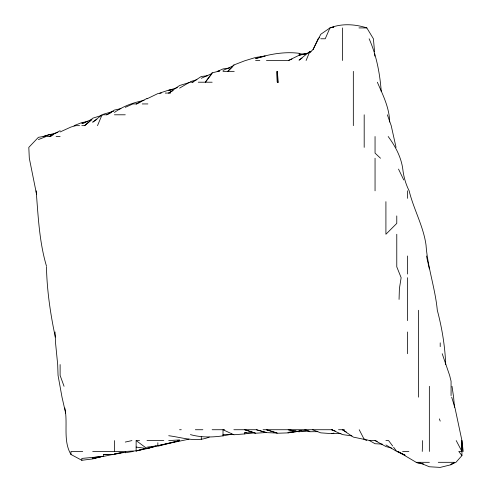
<?xml version="1.0" encoding="UTF-8"?>
<svg xmlns="http://www.w3.org/2000/svg" width="492" height="492" viewBox="0 0 492 492"><rect width="100%" height="100%" fill="white"/><g stroke="black" fill="none" stroke-linecap="round" stroke-linejoin="round"><path stroke-width="0.74" d="M399.061 299.413L399.399 288.552L401.14 277.691L396.773 266.83L396.773 234.253M422.259 451.453L422.61 440.592M306.092 60.498L309.892 51.42L299.031 60.172L302.045 58.081M97.496 125.657L102.072 114.796L106.77 114.796L111.229 112.613M309.892 51.42L309.892 52.293L313.017 49.637L318.127 38.776L319.702 37.367M313.017 49.637L320.753 34.305L329.96 27.915L333.785 26.998L329.96 27.915L325.224 38.776L320.753 38.776M219.647 71.02L212.15 72.834L205.324 82.213L211.24 74.606M451.681 397.155L455.014 408.009L461.933 440.598L461.933 455.58L455.967 462.314L451.072 464.374L451.072 464.731L440.211 467.4L429.35 466.76L418.489 462.314M265.003 56.026L255.594 57.472L244.733 60.78L233.872 64.969L227.79 71.352L232.212 67.152M81.832 125.657L84.661 125.657L92.693 118.215L102.108 115.251M84.661 125.657L91.549 120.011M102.072 114.796L92.693 122.188L96.918 119.31M451.072 464.731L454.528 462.314L438.261 462.314M173.184 90.54L168.713 93.074L179.574 85.51L190.429 82.213L192.575 82.213L201.29 76.475L207.808 75.737M106.77 114.796L114.415 110.067L120.927 108.627M114.415 112.459C123.24 106.131 133.517 102.465 144.095 100.46M451.072 464.374L454.528 462.314M179.574 88.148L189.574 82.213M60.116 130.7L49.255 136.512L53.327 134.765M146.991 98.474L136.136 103.935L140.208 102.41M146.991 98.824L157.852 93.591L161.302 93.074M309.892 52.293L311.141 51.703M60.116 131.961L70.977 127.022L75.885 125.657L79.563 125.657M217.63 71.352L223.011 68.923L229.53 68.044M223.011 70.448L233.19 65.885M125.275 107.342L132.908 103.935L136.948 103.935M201.29 78.29L211.474 73.739M192.575 82.213L193.916 81.623M291.971 59.028L288.447 60.498L299.031 55.295L308.441 53.001M92.016 119.347L81.832 123.504L85.454 122.594M38.394 139.593L46.143 136.512L51.211 136.512M74.015 125.657L81.832 122.57L87.625 121.61M159.802 93.074L168.713 90.122L172.329 89.593M36.599 194.432L29.305 158.233L28.807 147.372L38.394 137.323L43.167 136.512L57.945 132.391M43.167 136.512L49.255 134.58L51.426 134.353L49.255 134.568M168.713 90.356L177.397 87.607M190.429 81.623L196.948 79.673M136.136 447.062L146.991 448.593L155.681 446.041L146.991 448.624L136.136 450.863L125.275 451.453L125.275 452.757L133.252 451.453M103.554 114.169L113.689 111.26M168.713 435.715C182.12 437.413 196.044 442.609 209.254 437.081M136.136 451.047L144.095 448.95M102.828 456.268L92.693 458.931L81.832 460.291L70.977 454.491C62.675 440.568 68.154 423.286 64.809 408.009M157.852 446.213L179.574 440.604L179.574 439.922L168.713 440.592M144.095 448.895L136.136 450.863L136.136 440.592L146.991 448.593L157.126 446.004M179.574 440.604L157.852 445.697L146.991 447.166L146.991 448.593M265.003 56.168L255.594 58.554C269.53 54.151 284.419 51.463 299.031 53.29L300.95 54.563M331.608 27.331C342.869 23.352 355.679 24.305 366.835 27.915L373.403 38.776L374.566 51.808M81.832 460.291L81.832 458.421L103.554 456.404L103.554 454.651L114.415 454.423L123.105 452.345M102.108 456.404L92.693 458.544L102.828 456.324M125.275 442.062L131.942 440.592M190.429 434.614C203.86 438.335 218.245 437.216 231.701 434.135M103.554 456.404L112.969 454.405M114.415 454.423L114.415 453.95L122.379 452.394M188.977 439.171L157.852 445.697L157.852 442.757M312.525 429.731L320.753 432.862L331.608 433.618L333.785 433.243M169.433 90.233L170.884 89.993M331.608 433.618L333.785 433.151M217.206 71.352L219.383 71.02M223.011 436.029L223.011 429.731L233.872 434.762L244.733 433.913L252.697 432.683M233.872 429.731L256.357 429.731L266.449 432.634L277.31 433.04L266.449 429.731L277.31 433.249L288.171 432.886L299.031 431.207L295.409 431.595M114.415 453.95L125.275 452.357M306.27 430.789L299.031 431.816L288.171 429.731L293.238 430.543M92.693 457.658L98.486 456.859M99.931 456.662L102.108 456.361M305.544 54.059L299.031 54.932L303.373 54.514M288.171 432.886L288.171 432.382L293.964 431.755M288.171 432.382L299.031 431.466L297.586 431.232M103.554 454.651L109.347 454.356M244.733 433.913L244.733 432.671L246.178 432.609M301.202 430.537L299.031 430.605L309.892 431.392L304.929 429.731L309.892 431.736L317.857 431.662M223.011 434.639L233.872 434.491M299.031 53.942L305.544 53.905M358.957 27.915L366.835 27.915M255.594 60.498L259.85 60.498M266.449 60.498L288.171 60.498M223.011 71.352L234.217 71.352M198.27 82.213L212.15 82.213M277.31 82.213L278.251 82.213L277.31 71.352L277.31 82.213L277.008 71.352L277.31 81.967L278.251 82.213M165.269 93.074L170.601 93.074M142.225 103.935L147.883 103.935M114.415 114.796L125.275 114.796M56.143 136.512L60.116 136.512M179.574 429.731L181.271 429.731M195.349 429.731L202.858 429.731M212.15 429.731L224.592 429.731M263.054 429.731L332.678 429.731M338.527 429.731L344.412 429.731M136.136 440.592L139.537 440.592M146.991 440.592L163.787 440.592M364.191 439.036L369.486 440.592L375.402 440.592M385.913 440.592L388.6 440.592L392.684 446.023M82.718 451.453L70.977 451.453L70.977 454.491M92.693 451.453L125.706 451.453M405.008 455.1L397.807 451.453L396.773 451.453L404.916 455.18M402.579 451.453L408.87 451.453M461.662 440.592L461.933 451.453L458.796 451.453L461.933 455.58M397.807 451.453L416.189 462.314L429.35 462.314M331.608 433.495L341.024 433.544M244.733 432.671L255.594 433.138L244.733 429.731L255.594 433.243L266.449 432.493L256.357 429.731M382.29 444.128L375.052 443.722L369.486 440.592M423.557 463.931L418.489 463.323L416.189 462.314M351.885 435.906L342.469 434.584L331.608 429.731L335.23 431.004M294.69 430.771L296.135 431.004M366.78 440.592L364.191 439.374L353.33 437.099L342.469 429.731L346.307 431.982M391.706 448.107L385.913 446.552L375.052 440.592L377.223 441.342M385.913 444.965L396.134 451.072M380.507 158.233L375.052 153.129L375.052 136.512M393.594 447.228L396.318 450.85M388.17 136.512C395.322 146.198 401.164 157.003 402.788 169.094C403.643 176.677 405.697 183.996 409.135 190.816C413.631 209.26 423.421 226.135 426.035 245.114C427.579 267.242 435.223 288.201 437.302 310.274C442.031 328.059 444.989 346.153 445.715 364.572M456.213 440.592L461.933 451.453M359.221 429.731L364.191 439.374M398.52 169.094L403.766 179.955M377.339 82.213C382.887 94.907 389.467 107.871 389.646 122.034M439.35 418.87L440.211 421.109M369.129 38.776C376.528 55.498 379.879 73.486 381.263 91.629M64.058 386.294L60.116 375.433L60.116 364.572M387.358 114.796L391.208 125.657L396.042 147.372M442.21 353.711L449.639 375.433L451.072 381.22L451.072 395.636M429.35 268.872L426.453 255.975M46.476 266.111C39.212 241.677 38.216 216.056 36.144 190.816M65.639 413.077L62.004 397.155L58.056 375.433L57.687 364.572L55.541 342.85L55.042 331.989M55.319 337.063C50.418 313.945 46.955 290.501 46.463 266.83M452.019 386.294L453.606 397.155L454.479 407.29M461.933 440.598L463.193 451.453M374.646 53.253L374.806 56.149M440.211 342.85L440.211 346.645M429.35 386.294L429.35 451.453M418.489 310.274L418.489 397.155M407.628 190.816L407.628 198.35M407.628 255.975L407.628 274.038M407.628 277.691L407.628 320.63M407.628 331.989L407.628 353.711M396.773 215.92L396.773 223.393L385.913 234.253L385.913 201.671M375.052 158.233L375.052 190.816M364.191 114.796L364.191 147.372M353.33 71.352L353.33 125.657M342.469 27.915L342.469 60.498M233.872 64.969L233.872 65.577M212.15 72.834L212.15 73.437M201.29 436.902L201.29 439.331M114.415 440.592L114.415 451.453"/></g></svg>
